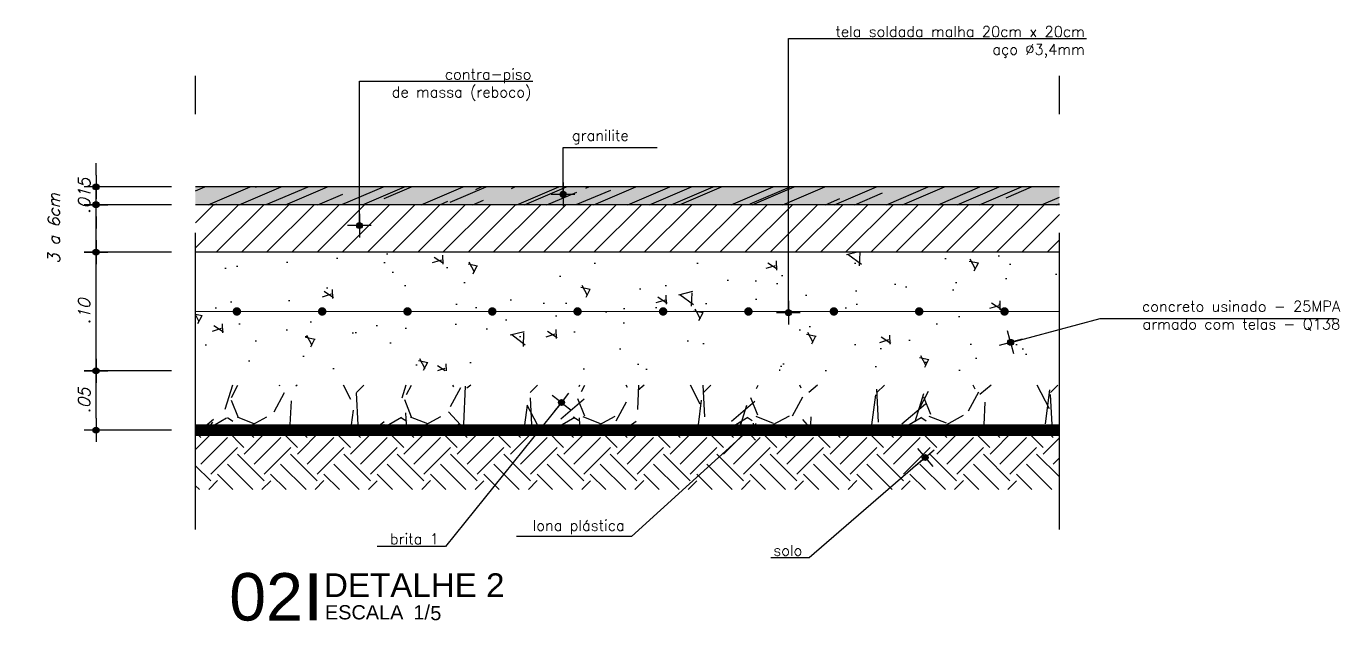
# Model space of a CAD drawing. Header units: millimetres. Extents: x 482 to 600, y -218 to -108.
# Drawn here: x 555.947 to 557.054, y -206.268 to -205.764 of the extents above; entities that cross this region are included whole.
import ezdxf
from ezdxf.enums import TextEntityAlignment as Align

# ---------------------------------------------------------------- set-up
doc = ezdxf.new("R2010")
doc.units = ezdxf.units.MM
doc.header["$LTSCALE"] = 2.5
doc.linetypes.add('DASHDOT', pattern=[1, 0.5, -0.25, 0, -0.25])
doc.linetypes.add('TPP2', pattern=[1.6, 1, -0.2, 0, -0.2, 0, -0.2])
for name, color, linetype in [('AN_INDICAÇAO', 2, 'Continuous'), ('ARQ_VISTA3', 3, 'Continuous'), ('COTAS', 1, 'Continuous'), ('DET', 2, 'DASHDOT'), ('HACHURA', 254, 'Continuous'), ('INDCORTE', 4, 'Continuous'), ('TXAMB', 2, 'Continuous')]:
    doc.layers.add(name, color=color, linetype=linetype)
doc.styles.add('AMB05', font='ROMANS.SHX', dxfattribs={"height": 0.12})
doc.styles.add('ARIAL', font='arial.ttf')
doc.styles.add('ARIAL 02', font='sanss___.ttf', dxfattribs={"height": 2})
doc.styles.add('ROMANS', font='romans', dxfattribs={"oblique": 15})
doc.dimstyles.new('Cota5', dxfattribs={"dimtxt": 0.01, "dimasz": 0.01, "dimexe": 0.01, "dimexo": 0.02, "dimgap": 0.005, "dimtad": 1, "dimzin": 4, "dimdsep": 46, "dimtxsty": 'ROMANS', "dimblk": 'bola', "dimcen": 0, "dimclrd": 256, "dimclre": 8, "dimclrt": 2, "dimadec": 0, "dimazin": 0, "dimtfac": 1, "dimtix": 1, "dimtmove": 2, "dimatfit": 3, "dimldrblk": 'bola', "dimfxl": 1, "dimtolj": 1, "dimtzin": 0, "dimarcsym": 0})
pattern_1 = [(146.835654, (0, 0), (-0.002929085, 0.091393367), [0.009525, -0.104775]), (91.835654, (0, 0), (-0.092751938, -0.02886611), [0.00762, -0.08382]), (197.286654, (-0.00024, 0.00762), (-0.095680631, 0.062527635), [0.008095, -0.089045]), (143.019854, (-0.02522, -0.00302), (0.004739575, 0.137078034), [0.0142875, -0.1571625]), (193.471254, (-0.02482, 0.0084), (-0.136961527, 0.103133817), [0.0121425, -0.1335675]), (88.019654, (-0.02522, -0.00302), (-0.13696133, 0.103134027), [0.01143, -0.12573]), (117.835654, (-0.020426, 0.01034), (0.041746548, 0.081354488), [0.009525, -0.104775]), (62.835654, (-0.02043, 0.01034), (-0.095117241, 0.019720163), [0.00762, -0.08382]), (168.287054, (-0.01695, 0.01712), (-0.053370872, 0.10107442), [0.008095, -0.089045]), (134.3356536, (0, 0), (-0.042160801, -0.003498624), [0, -0.082804, 0, -0.08509, 0, -0.0841375]), (104.335654, (0, 0), (-0.053710727, 0.027210504), [0, -0.048514, 0, -0.080899, 0, -0.0320675]), (64.3356536, (0.00337, -0.02812), (-0.00522511, 0.0676543068), [0, -0.03175, 0, -0.09906, 0, -0.131445]), (54.335654, (0.00488, -0.04073), (-0.021438179, 0.072024959), [0, -0.041275, 0, -0.065786, 0, -0.093345])]

# ---------------------------------------------------------------- blocks, each defined once
blk = doc.blocks.new('bola')
blk.add_hatch(color=0).paths.add_polyline_path([(-0.25, 0, 1), (0.25, 0, 1)])
at = {"color": 0}
for p, q in [((-1, 0), (-0.25, 0)), ((0, 1), (0, 0.25)), ((0.25, 0), (1, 0)), ((0, -0.25), (0, -1))]:
    blk.add_line(p, q, dxfattribs=at)
blk.add_circle((0, 0), 0.25, dxfattribs=at)
blk = doc.blocks.new('*D114')
at = {"layer": 'COTAS', "color": 8, "lineweight": -2}
for p, q in [((556.0694, -205.9547), (555.9957, -205.9547)), ((556.0694, -206.0547), (555.9957, -206.0547))]:
    blk.add_line(p, q, dxfattribs=at)
at = {"layer": 'COTAS', "lineweight": -2}
blk.add_line((556.0057, -206.0447), (556.0057, -205.9647), dxfattribs=at)
at = {"layer": 'DEFPOINTS', "color": 0}
for p in [(556.0057, -205.9547), (556.0894, -205.9547), (556.0894, -206.0547)]:
    blk.add_point(p, dxfattribs=at)
at = {"layer": 'COTAS', "lineweight": -2, "xscale": 0.01, "yscale": 0.01, "zscale": 0.01}
for p, rotation in [((556.0057, -205.9547), 90), ((556.0057, -206.0547), 270)]:
    blk.add_blockref('bola', p, dxfattribs=dict(at, rotation=rotation))
at = {"layer": 'COTAS', "color": 2, "insert": (555.9957, -206.0047), "char_height": 0.01, "attachment_point": 5, "rotation": 90, "style": 'ROMANS'}
blk.add_mtext('\\A1;.10', dxfattribs=at)
blk = doc.blocks.new('*D115')
at = {"layer": 'COTAS', "color": 8, "lineweight": -2}
for p, q in [((556.0694, -205.9147), (555.9957, -205.9147)), ((556.0694, -205.9547), (555.9957, -205.9547))]:
    blk.add_line(p, q, dxfattribs=at)
at = {"layer": 'COTAS', "lineweight": -2}
blk.add_line((556.0057, -205.9447), (556.0057, -205.9247), dxfattribs=at)
at = {"layer": 'DEFPOINTS', "color": 0}
for p in [(556.0057, -205.9147), (556.0894, -205.9147), (556.0894, -205.9547)]:
    blk.add_point(p, dxfattribs=at)
at = {"layer": 'COTAS', "lineweight": -2, "xscale": 0.01, "yscale": 0.01, "zscale": 0.01}
for p, rotation in [((556.0057, -205.9147), 90), ((556.0057, -205.9547), 270)]:
    blk.add_blockref('bola', p, dxfattribs=dict(at, rotation=rotation))
at = {"layer": 'COTAS', "color": 2, "insert": (555.9702, -205.9347), "char_height": 0.01, "attachment_point": 5, "rotation": 90, "style": 'ROMANS'}
blk.add_mtext('\\A1;3 a 6cm', dxfattribs=at)
blk = doc.blocks.new('*D116')
at = {"layer": 'COTAS', "lineweight": -2}
for p, q in [((556.0057, -205.8897), (556.0057, -205.8797)), ((556.0057, -205.9147), (556.0057, -205.8997)), ((556.0057, -205.9247), (556.0057, -205.9347))]:
    blk.add_line(p, q, dxfattribs=at)
at = {"layer": 'COTAS', "color": 8, "lineweight": -2}
for p, q in [((556.0694, -205.8997), (555.9957, -205.8997)), ((556.0694, -205.9147), (555.9957, -205.9147))]:
    blk.add_line(p, q, dxfattribs=at)
at = {"layer": 'DEFPOINTS', "color": 0}
for p in [(556.0057, -205.8997), (556.0894, -205.8997), (556.0894, -205.9147)]:
    blk.add_point(p, dxfattribs=at)
at = {"layer": 'COTAS', "lineweight": -2, "xscale": 0.01, "yscale": 0.01, "zscale": 0.01}
for p, rotation in [((556.0057, -205.8997), 270), ((556.0057, -205.9147), 90)]:
    blk.add_blockref('bola', p, dxfattribs=dict(at, rotation=rotation))
at = {"layer": 'COTAS', "color": 2, "insert": (555.9957, -205.9072), "char_height": 0.01, "attachment_point": 5, "rotation": 90, "style": 'ROMANS'}
blk.add_mtext('\\A1;.015', dxfattribs=at)
blk = doc.blocks.new('*D117')
at = {"layer": 'COTAS', "color": 8, "lineweight": -2}
for p, q in [((556.0694, -206.0547), (555.9957, -206.0547)), ((556.0694, -206.1047), (555.9957, -206.1047))]:
    blk.add_line(p, q, dxfattribs=at)
at = {"layer": 'COTAS', "lineweight": -2}
blk.add_line((556.0057, -206.0947), (556.0057, -206.0647), dxfattribs=at)
at = {"layer": 'DEFPOINTS', "color": 0}
for p in [(556.0057, -206.0547), (556.0894, -206.0547), (556.0894, -206.1047)]:
    blk.add_point(p, dxfattribs=at)
at = {"layer": 'COTAS', "lineweight": -2, "xscale": 0.01, "yscale": 0.01, "zscale": 0.01}
for p, rotation in [((556.0057, -206.0547), 90), ((556.0057, -206.1047), 270)]:
    blk.add_blockref('bola', p, dxfattribs=dict(at, rotation=rotation))
at = {"layer": 'COTAS', "color": 2, "insert": (555.9957, -206.0797), "char_height": 0.01, "attachment_point": 5, "rotation": 90, "style": 'ROMANS'}
blk.add_mtext('\\A1;.05', dxfattribs=at)
blk = doc.blocks.new('IND_INDICAÇÃO')
at = {"color": 8}
blk.add_lwpolyline([(0.01665, 0.00794, 0.0012, 0.0012, 0), (0.01665, 0.00006, 0.0008, 0.0008, 0)], format="xyseb", dxfattribs=at)
at = {"style": 'ARIAL 02'}
for s, p in [('ESCALA', (0.01862, 0.00019)), ('1/', (0.03353, 0.00019))]:
    blk.add_text(s, height=0.0024, dxfattribs=at).set_placement(p)
at = {"style": 'ARIAL', "flags": 4}
blk.add_attdef('NUMERO', text='', height=0.008, dxfattribs=at).set_placement((0.01491, 0.004), align=Align.MIDDLE_RIGHT)
for tag, height, p in [('NOME.DO.DESENHO', 0.004, (0.01845, 0.00597)), ('ESCALA', 0.0024, (0.03637, 0.00126))]:
    blk.add_attdef(tag, text='', height=height, dxfattribs=at).set_placement(p, align=Align.MIDDLE_LEFT)

msp = doc.modelspace()

# ---------------------------------------------------------------- hatches: boundary and pattern name
for points in [[(556.128, -206.0047, 1), (556.1208, -206.0047, 1)], [(556.1999, -206.0047, 1), (556.1927, -206.0047, 1)], [(556.2718, -206.0047, 1), (556.2646, -206.0047, 1)], [(556.3432, -206.0047, 1), (556.336, -206.0047, 1)], [(556.4151, -206.0047, 1), (556.4079, -206.0047, 1)], [(556.4872, -206.0047, 1), (556.48, -206.0047, 1)], [(556.5591, -206.0047, 1), (556.5519, -206.0047, 1)], [(556.6311, -206.0047, 1), (556.6239, -206.0047, 1)], [(556.703, -206.0047, 1), (556.6958, -206.0047, 1)], [(556.7749, -206.0047, 1), (556.7677, -206.0047, 1)]]:
    msp.add_hatch(color=1).paths.add_polyline_path(points)
at = {"layer": 'HACHURA'}
h = msp.add_hatch(dxfattribs=at)
h.set_pattern_fill('AR-RROOF', color=256, scale=0.001, angle=23, style=0)
h.set_pattern_definition([(23, (-7.47726, 0), (0.0415132405, 0.0452148787), [0.381, -0.0508, 0.127, -0.0254]), (23, (-7.451126, 0.02489), (-0.0365805023, 0.0211719243), [0.0762, -0.008382, 0.1524, -0.01905]), (23, (-7.474005, 0.024836), (0.1149308187, 0.06727291905), [0.2032, -0.03556, 0.1016, -0.0254])])
h.paths.add_polyline_path([(556.8176, -205.8997), (556.0894, -205.8997), (556.0894, -205.9147), (556.8176, -205.9147)])
h = msp.add_hatch(dxfattribs=at)
h.set_pattern_fill('AR-SAND', color=256, scale=0.0003, angle=23, style=0)
h.set_pattern_definition([(60.5, (-7.47726, 0), (-0.00617872057, 0.0133276632), [0, -0.0115824, 0, -0.012954, 0, -0.0123825]), (30.5, (-7.47726, 0), (0.0040110745, 0.0250645117), [0, -0.0062484, 0, -0.0104394, 0, -0.0040005]), (350.5, (-7.485887, -0.003662), (0.0218265229, 0.0093116483), [0, -0.00381, 0, -0.013716, 0, -0.017907]), (340.5, (-7.485887, -0.003662), (0.0184725598, 0.01510658395), [0, -0.001905, 0, -0.0089916, 0, -0.010287])])
h.paths.add_polyline_path([(556.8176, -205.8997), (556.0894, -205.8997), (556.0894, -205.9147), (556.8176, -205.9147)])
h = msp.add_hatch(dxfattribs=at)
h.set_pattern_fill('_USER', color=256, scale=0.015, angle=45, style=0, pattern_type=0)
h.set_pattern_definition([(45, (2.07755, 0), (-0.0106066017, 0.0106066017), [])])
h.paths.add_polyline_path([(556.8176, -205.9147), (556.0894, -205.9147), (556.0894, -205.9547), (556.8176, -205.9547)])
h = msp.add_hatch(dxfattribs=at)
h.set_pattern_fill('AR-CONC', color=256, scale=0.0005, angle=96.8357, style=0)
h.set_pattern_definition(pattern_1)
h.paths.add_polyline_path([(556.8176, -205.9547), (556.0894, -205.9547), (556.0894, -206.0047), (556.8176, -206.0047)])
h = msp.add_hatch(dxfattribs=at)
h.set_pattern_fill('AR-CONC', color=256, scale=0.0005, angle=96.8357, style=0)
h.set_pattern_definition(pattern_1)
h.paths.add_polyline_path([(556.8176, -206.0047), (556.0894, -206.0047), (556.0894, -206.0547), (556.8176, -206.0547)])
h = msp.add_hatch(dxfattribs=at)
h.set_pattern_fill('GRAVEL', color=1, scale=0.004069, angle=45, style=0)
h.set_pattern_definition([(273.0128, (556.41242, -205.951675), (0.07308802, -1.24249229), [0.013906, -1.376683]), (229.9697, (556.413151, -205.9655613), (0.80396669, 0.950141066), [0.023863, -2.3624235]), (177.5104, (556.3978026, -205.983833), (1.53484206, -0.07308902), [0.016826, -1.6657784]), (312.2737, (556.3875703, -206.0306094), (-1.38866624, 1.534841015), [0.0217306, -2.1513216]), (337.8337, (556.402188, -206.0466887), (-1.24249252, 0.511613395), [0.0213085, -2.1095456]), (42.2737, (556.4219215, -206.0547283), (-1.534841015, -1.38866624), [0.0217306, -2.1513216]), (82.6942, (556.438001, -206.0401108), (-0.219264366, -1.68101716), [0.0287375, -2.8450124]), (117.2553, (556.4416552, -206.0116066), (-1.096315016, 2.11954493), [0.0271312, -2.68599]), (166.4296, (556.4292303, -205.9874876), (-1.534840836, 0.365437256), [0.021804, -2.15861]), (220.2364, (556.408035, -205.9823715), (0.87705114, 0.7308771), [0.024893, -1.2197445]), (267.3974, (556.389032, -205.9984508), (-0.073088777, -1.681016193), [0.0321918, -3.1869888]), (183.814, (556.460658, -205.958983), (-0.95013916, -0.07308805), [0.0109875, -1.087763]), (216.4692, (556.449695, -205.9597143), (1.09631449, 0.803962935), [0.0209035, -2.0694543]), (270, (556.432885, -205.97214), (0.073088, -0.073088), [0.014617, -0.131558]), (248.1986, (556.418998, -205.968485), (0.2192637, 0.5116158), [0.007872, -0.779306]), (336.8014, (556.416075, -205.975794), (-0.292351, 0.1461755), [0.011132, -0.545489]), (75.964, (556.426307, -205.980179), (0.07308736, 0.3654384), [0.018081, -0.584616]), (206.565, (556.430692, -205.962638), (0.219263, 0.073088), [0.013074, -0.313784]), (61.3895, (556.3736837, -206.0181845), (0.51161479, 0.95014011), [0.0183157, -1.813256]), (115.3462, (556.382454, -206.002105), (0.51161361, -1.09631362), [0.015366, -1.5212145]), (338.1986, (556.416075, -205.94802), (-0.5116158, 0.2192637), [0.0157435, -0.771436]), (28.6105, (556.430692, -205.9538673), (-0.95014011, -0.51161479), [0.0183157, -1.813256]), (24.444, (556.418998, -206.063499), (-0.5116142, -0.21926375), [0.0176624, -0.865458]), (339.775, (556.435077, -206.05619), (-1.16940205, 0.43852671), [0.014799, -1.4651144]), (111.8014, (556.489893, -206.020377), (-0.2192637, 0.5116158), [0.0157435, -0.771436]), (62.354, (556.484046, -206.0057596), (-0.65778984, -1.24249059), [0.0173266, -1.715331]), (114.444, (556.45408, -206.05619), (0.21926375, -0.5116142), [0.008831, -0.874293]), (146.31, (556.485508, -206.024762), (-0.3654372, 0.2192625), [0.00527, -0.521773]), (210.964, (556.481123, -206.02184), (0.2923508, 0.1461757), [0.021309, -0.404862]), (231.009, (556.4628507, -206.032802), (0.65778844, 0.803963505), [0.0197472, -1.9549752]), (348.69, (556.432885, -205.986757), (-0.219263, 0.0730875), [0.014907, -0.357769]), (38.1572, (556.4475022, -205.9896803), (1.38866756, 1.096315432), [0.026026, -2.576553]), (105.9454, (556.467967, -205.973601), (0.21926257, -0.80396285), [0.010642, -1.053532]), (135, (556.46504, -205.96337), (-0.146175, 0), [0.006202, -0.09716]), (165.2564, (556.459196, -206.032071), (0.80396388, -0.21926348), [0.0143594, -1.4215845]), (93.0128, (556.4453096, -206.028417), (-0.07308802, 1.24249229), [0.027812, -1.362778]), (45, (556.44385, -206.00064), (0, 0.146175), [0.026874, -0.076488]), (10.3048, (556.4628507, -205.9816406), (-1.24248977, -0.2192618), [0.016343, -1.617947]), (299.0546, (556.47893, -205.978717), (0.2192636, -0.3654394), [0.01505, -0.737436]), (252.646, (556.4862387, -205.991873), (-0.657788397, -2.119543414), [0.0245034, -2.4258444]), (220.4261, (556.47893, -206.015261), (-1.023227734, -0.87705303), [0.025923, -2.5663714]), (220.4261, (556.47893, -206.015261), (-1.023227734, -0.87705303), [0.025923, -2.5663714])])
h.paths.add_polyline_path([(556.8209, -206.0668), (556.0892, -206.0668), (556.0892, -206.1003), (556.8209, -206.1003)])
h = msp.add_hatch(dxfattribs=at)
h.set_pattern_fill('EARTH', color=256, scale=0.005, angle=45, style=0)
h.paths.add_polyline_path([(556.8176, -206.1047), (556.0894, -206.1047), (556.0894, -206.1547), (556.8176, -206.1547)])

# ---------------------------------------------------------------- linework, layer by layer
at = {"layer": 'ARQ_VISTA3'}
for p, q in [((556.8176, -205.8997), (556.0894, -205.8997)), ((556.8176, -205.9147), (556.0894, -205.9147)), ((556.8176, -205.9547), (556.0894, -205.9547))]:
    msp.add_line(p, q, dxfattribs=at)
at = {"layer": 'ARQ_VISTA3', "const_width": 0.01}
msp.add_lwpolyline([(556.8176, -206.1047), (556.0894, -206.1047)], dxfattribs=at)
at = {"layer": 'DET', "const_width": 0.001}
msp.add_lwpolyline([(556.8176, -206.0047), (556.0894, -206.0047)], dxfattribs=at)
at = {"layer": 'INDCORTE', "linetype": 'TPP2', "ltscale": 0.1}
for p, q in [((556.0894, -206.1884), (556.0894, -205.8062)), ((556.8176, -206.1884), (556.8176, -205.8062))]:
    msp.add_line(p, q, dxfattribs=at)

# ---------------------------------------------------------------- block references
at = {"layer": 'AN_INDICAÇAO'}
ref = msp.add_blockref('IND_INDICAÇÃO', (556.1055, -206.2652), dxfattribs=dict(at, xscale=5, yscale=5, zscale=5))
ref.add_attrib('NUMERO', '02', dxfattribs={"layer": '0', "height": 0.04, "style": 'ARIAL'}).set_placement((556.1801, -206.2452), align=Align.MIDDLE_RIGHT)
ref.add_attrib('NOME.DO.DESENHO', 'DETALHE 2', dxfattribs={"layer": '0', "height": 0.02, "style": 'ARIAL'}).set_placement((556.1978, -206.2354), align=Align.MIDDLE_LEFT)
ref.add_attrib('ESCALA', '5', dxfattribs={"layer": '0', "height": 0.012, "style": 'ARIAL'}).set_placement((556.2874, -206.2589), align=Align.MIDDLE_LEFT)

# ---------------------------------------------------------------- texts
at = {"layer": 'TXAMB', "char_height": 0.009, "attachment_point": 9, "style": 'AMB05'}
for s, insert in [('tela soldada malha 20cm x 20cm^Jaço %%C3,4mm', (556.839, -205.791)), ('contra-piso^Jde massa (reboco)', (556.3726, -205.8272)), ('granilite', (556.4546, -205.8638)), ('concreto usinado - 25MPA^Jarmado com telas - Q138', (557.0542, -206.0207)), ('lona plástica', (556.4512, -206.1925)), ('brita 1', (556.2946, -206.2009)), ('solo', (556.6009, -206.2106))]:
    msp.add_mtext(s, dxfattribs=dict(at, insert=insert))

# ---------------------------------------------------------------- dimensions: what is measured, and where the dimension line sits
at = {"layer": 'COTAS'}
dim = msp.add_linear_dim(base=(556.0057, -205.8997), p1=(556.0894, -205.9147), p2=(556.0894, -205.8997), angle=90, text='.015', dimstyle='Cota5', dxfattribs=at)
dim.commit()
dim.dimension.update_dxf_attribs({"geometry": '*D116', "text_midpoint": (555.9957, -205.9072)})
dim = msp.add_linear_dim(base=(556.0057, -205.9147), p1=(556.0894, -205.9547), p2=(556.0894, -205.9147), angle=90, text='3 a 6cm', dimstyle='Cota5', dxfattribs=at)
dim.commit()
dim.dimension.update_dxf_attribs({"geometry": '*D115', "text_midpoint": (555.9702, -205.9347), "dimtype": 160})
for base, p1, p2, picture, middle in [((556.0057, -205.9547), (556.0894, -206.0547), (556.0894, -205.9547), '*D114', (555.9957, -206.0047)), ((556.0057, -206.0547), (556.0894, -206.1047), (556.0894, -206.0547), '*D117', (555.9957, -206.0797))]:
    dim = msp.add_linear_dim(base=base, p1=p1, p2=p2, angle=90, dimstyle='Cota5', dxfattribs=at)
    dim.commit()
    dim.dimension.update_dxf_attribs({"geometry": picture, "text_midpoint": middle})

# ---------------------------------------------------------------- leaders
for points in [[(556.5892, -206.0057), (556.5892, -205.7745), (556.8403, -205.7745)], [(556.2277, -205.9323), (556.2277, -205.8107), (556.3739, -205.8107)], [(556.3993, -205.906), (556.3993, -205.8665), (556.4787, -205.8665)], [(556.7765, -206.0307), (556.8518, -206.0106), (557.0511, -206.0106)], [(556.398, -206.0814), (556.3003, -206.2027), (556.2425, -206.2027)], [(556.5547, -206.1057), (556.457, -206.1943), (556.36, -206.1943)], [(556.7044, -206.1278), (556.6067, -206.2124), (556.5744, -206.2124)]]:
    msp.add_leader(points, dimstyle='Cota5', override={"dimgap": 0.005, "dimtad": 0}, dxfattribs=at)

doc.saveas('drawing.dxf')
